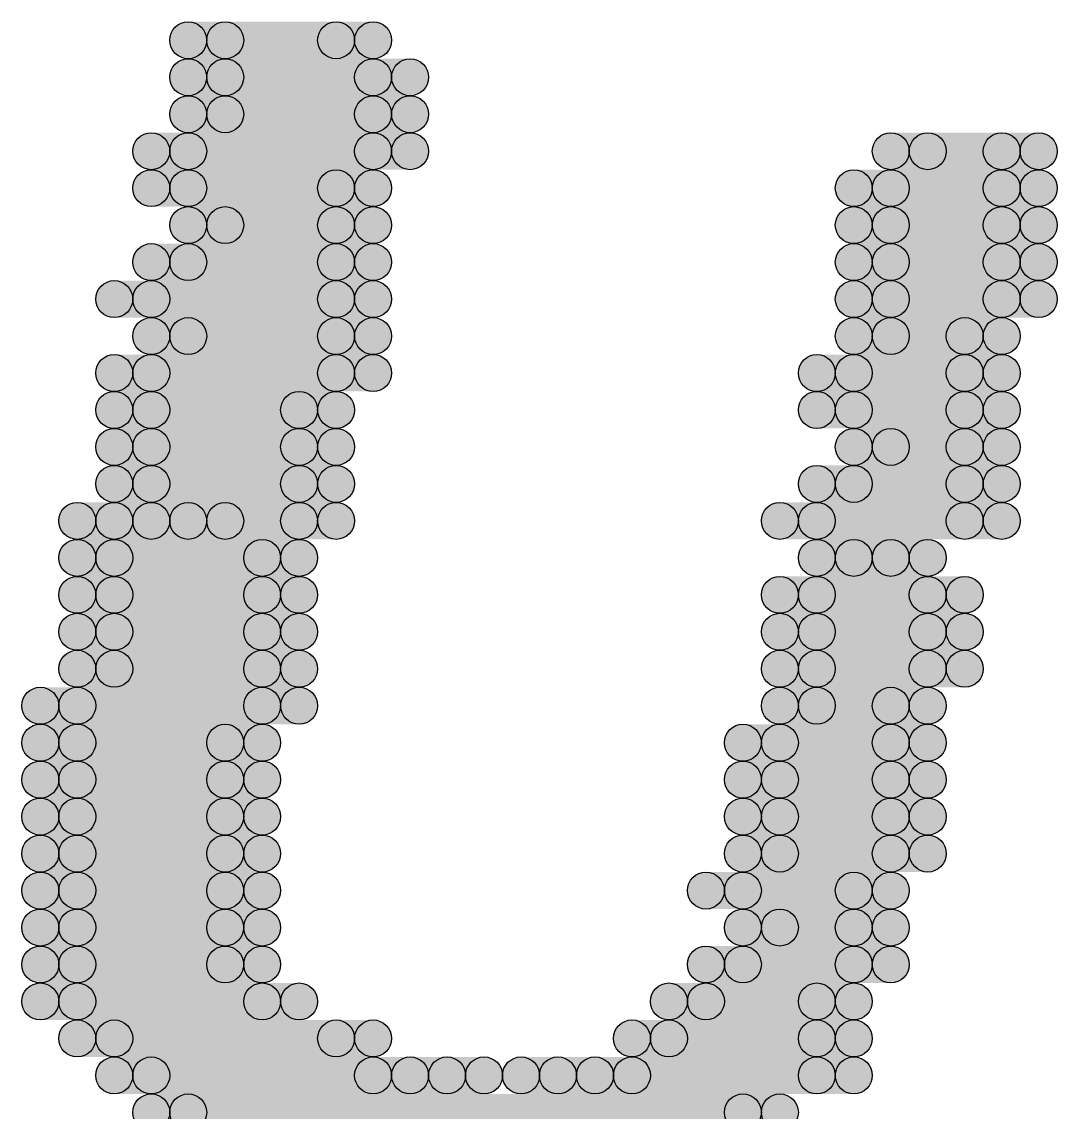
# Model space of a CAD drawing. Header units: millimetres. Extents: x 0 to 137, y 0 to 37.
# Drawn here: x 129.4 to 130.112, y 1.245 to 1.994 of the extents above; entities that cross this region are included whole.
import ezdxf

# ---------------------------------------------------------------- set-up
doc = ezdxf.new("R2010")
doc.units = ezdxf.units.MM
doc.layers.add('TopLayer', color=1, linetype='Continuous')
doc.layers.add('TopSolder', color=216, linetype='Continuous')

msp = doc.modelspace()

# ---------------------------------------------------------------- hatches: boundary and pattern name
at = {"layer": 'TopLayer'}
h = msp.add_hatch(color=1, dxfattribs=at)
edge = h.paths.add_edge_path()
edge.add_arc((129.54, 1.9812), 0.0127, 0, 360)
for points in [[(129.54, 1.9685), (129.54, 1.9939), (129.6416, 1.9939), (129.6416, 1.9685)], [(129.54, 1.9431), (129.54, 1.9685), (129.667, 1.9685), (129.667, 1.9431)], [(129.54, 1.9177), (129.54, 1.9431), (129.667, 1.9431), (129.667, 1.9177)], [(129.5146, 1.8923), (129.5146, 1.9177), (129.667, 1.9177), (129.667, 1.8923)], [(130.0226, 1.8923), (130.0226, 1.9177), (130.0988, 1.9177), (130.0988, 1.8923)], [(129.5146, 1.8669), (129.5146, 1.8923), (129.6416, 1.8923), (129.6416, 1.8669)], [(129.9972, 1.8669), (129.9972, 1.8923), (130.0988, 1.8923), (130.0988, 1.8669)], [(129.54, 1.8415), (129.54, 1.8669), (129.6416, 1.8669), (129.6416, 1.8415)], [(129.9972, 1.8415), (129.9972, 1.8669), (130.0988, 1.8669), (130.0988, 1.8415)], [(129.5146, 1.8161), (129.5146, 1.8415), (129.6416, 1.8415), (129.6416, 1.8161)], [(129.9972, 1.8161), (129.9972, 1.8415), (130.0988, 1.8415), (130.0988, 1.8161)], [(129.4892, 1.7907), (129.4892, 1.8161), (129.6416, 1.8161), (129.6416, 1.7907)], [(129.9972, 1.7907), (129.9972, 1.8161), (130.0988, 1.8161), (130.0988, 1.7907)], [(129.5146, 1.7653), (129.5146, 1.7907), (129.6416, 1.7907), (129.6416, 1.7653)], [(129.9972, 1.7653), (129.9972, 1.7907), (130.0734, 1.7907), (130.0734, 1.7653)], [(129.4892, 1.7399), (129.4892, 1.7653), (129.6416, 1.7653), (129.6416, 1.7399)], [(129.9718, 1.7399), (129.9718, 1.7653), (130.0734, 1.7653), (130.0734, 1.7399)], [(129.4892, 1.7145), (129.4892, 1.7399), (129.6162, 1.7399), (129.6162, 1.7145)], [(129.9718, 1.7145), (129.9718, 1.7399), (130.0734, 1.7399), (130.0734, 1.7145)], [(129.4892, 1.6891), (129.4892, 1.7145), (129.6162, 1.7145), (129.6162, 1.6891)], [(129.9972, 1.6891), (129.9972, 1.7145), (130.0734, 1.7145), (130.0734, 1.6891)], [(129.4892, 1.6637), (129.4892, 1.6891), (129.6162, 1.6891), (129.6162, 1.6637)], [(129.9718, 1.6637), (129.9718, 1.6891), (130.0734, 1.6891), (130.0734, 1.6637)], [(129.4638, 1.6383), (129.4638, 1.6637), (129.5146, 1.6637), (129.5146, 1.6383)], [(129.54, 1.6383), (129.54, 1.6637), (129.6162, 1.6637), (129.6162, 1.6383)], [(129.9464, 1.6383), (129.9464, 1.6637), (130.0734, 1.6637), (130.0734, 1.6383)], [(129.4638, 1.6129), (129.4638, 1.6383), (129.5908, 1.6383), (129.5908, 1.6129)], [(129.9718, 1.6129), (129.9718, 1.6383), (130.0226, 1.6383), (130.0226, 1.6129)], [(129.4638, 1.5875), (129.4638, 1.6129), (129.5908, 1.6129), (129.5908, 1.5875)], [(129.9464, 1.5875), (129.9464, 1.6129), (130.048, 1.6129), (130.048, 1.5875)], [(129.4638, 1.5621), (129.4638, 1.5875), (129.5908, 1.5875), (129.5908, 1.5621)], [(129.9464, 1.5621), (129.9464, 1.5875), (130.048, 1.5875), (130.048, 1.5621)], [(129.4638, 1.5367), (129.4638, 1.5621), (129.5908, 1.5621), (129.5908, 1.5367)], [(129.9464, 1.5367), (129.9464, 1.5621), (130.048, 1.5621), (130.048, 1.5367)], [(129.4384, 1.5113), (129.4384, 1.5367), (129.5908, 1.5367), (129.5908, 1.5113)], [(129.9464, 1.5113), (129.9464, 1.5367), (130.0226, 1.5367), (130.0226, 1.5113)], [(129.4384, 1.4859), (129.4384, 1.5113), (129.5654, 1.5113), (129.5654, 1.4859)], [(129.921, 1.4859), (129.921, 1.5113), (130.0226, 1.5113), (130.0226, 1.4859)], [(129.4384, 1.4605), (129.4384, 1.4859), (129.5654, 1.4859), (129.5654, 1.4605)], [(129.921, 1.4605), (129.921, 1.4859), (130.0226, 1.4859), (130.0226, 1.4605)], [(129.4384, 1.4351), (129.4384, 1.4605), (129.5654, 1.4605), (129.5654, 1.4351)], [(129.921, 1.4351), (129.921, 1.4605), (130.0226, 1.4605), (130.0226, 1.4351)], [(129.4384, 1.4097), (129.4384, 1.4351), (129.5654, 1.4351), (129.5654, 1.4097)], [(129.921, 1.4097), (129.921, 1.4351), (130.0226, 1.4351), (130.0226, 1.4097)], [(129.4384, 1.3843), (129.4384, 1.4097), (129.5654, 1.4097), (129.5654, 1.3843)], [(129.8956, 1.3843), (129.8956, 1.4097), (129.9972, 1.4097), (129.9972, 1.3843)], [(129.4384, 1.3589), (129.4384, 1.3843), (129.5654, 1.3843), (129.5654, 1.3589)], [(129.921, 1.3589), (129.921, 1.3843), (129.9972, 1.3843), (129.9972, 1.3589)], [(129.4384, 1.3335), (129.4384, 1.3589), (129.5654, 1.3589), (129.5654, 1.3335)], [(129.8956, 1.3335), (129.8956, 1.3589), (129.9972, 1.3589), (129.9972, 1.3335)], [(129.4384, 1.3081), (129.4384, 1.3335), (129.5908, 1.3335), (129.5908, 1.3081)], [(129.8702, 1.3081), (129.8702, 1.3335), (129.9718, 1.3335), (129.9718, 1.3081)], [(129.4638, 1.2827), (129.4638, 1.3081), (129.6416, 1.3081), (129.6416, 1.2827)], [(129.8448, 1.2827), (129.8448, 1.3081), (129.9718, 1.3081), (129.9718, 1.2827)], [(129.4892, 1.2573), (129.4892, 1.2827), (129.667, 1.2827), (129.667, 1.2573)], [(129.6924, 1.2573), (129.6924, 1.2827), (129.7178, 1.2827), (129.7178, 1.2573)], [(129.7686, 1.2573), (129.7686, 1.2827), (129.794, 1.2827), (129.794, 1.2573)], [(129.8194, 1.2573), (129.8194, 1.2827), (129.9718, 1.2827), (129.9718, 1.2573)], [(129.5146, 1.2319), (129.5146, 1.2573), (129.921, 1.2573), (129.921, 1.2319)]]:
    msp.add_hatch(color=1, dxfattribs=at).paths.add_polyline_path(points)
h = msp.add_hatch(color=1, dxfattribs=at)
edge = h.paths.add_edge_path()
edge.add_arc((129.6416, 1.9812), 0.0127, 0, 360)
h = msp.add_hatch(color=1, dxfattribs=at)
edge = h.paths.add_edge_path()
edge.add_arc((129.54, 1.9558), 0.0127, 0, 360)
h = msp.add_hatch(color=1, dxfattribs=at)
edge = h.paths.add_edge_path()
edge.add_arc((129.667, 1.9558), 0.0127, 0, 360)
h = msp.add_hatch(color=1, dxfattribs=at)
edge = h.paths.add_edge_path()
edge.add_arc((129.54, 1.9304), 0.0127, 0, 360)
h = msp.add_hatch(color=1, dxfattribs=at)
edge = h.paths.add_edge_path()
edge.add_arc((129.667, 1.9304), 0.0127, 0, 360)
h = msp.add_hatch(color=1, dxfattribs=at)
edge = h.paths.add_edge_path()
edge.add_arc((129.5146, 1.905), 0.0127, 0, 360)
h = msp.add_hatch(color=1, dxfattribs=at)
edge = h.paths.add_edge_path()
edge.add_arc((129.667, 1.905), 0.0127, 0, 360)
h = msp.add_hatch(color=1, dxfattribs=at)
edge = h.paths.add_edge_path()
edge.add_arc((130.0226, 1.905), 0.0127, 0, 360)
h = msp.add_hatch(color=1, dxfattribs=at)
edge = h.paths.add_edge_path()
edge.add_arc((130.0988, 1.905), 0.0127, 0, 360)
h = msp.add_hatch(color=1, dxfattribs=at)
edge = h.paths.add_edge_path()
edge.add_arc((129.5146, 1.8796), 0.0127, 0, 360)
h = msp.add_hatch(color=1, dxfattribs=at)
edge = h.paths.add_edge_path()
edge.add_arc((129.6416, 1.8796), 0.0127, 0, 360)
h = msp.add_hatch(color=1, dxfattribs=at)
edge = h.paths.add_edge_path()
edge.add_arc((129.9972, 1.8796), 0.0127, 0, 360)
h = msp.add_hatch(color=1, dxfattribs=at)
edge = h.paths.add_edge_path()
edge.add_arc((130.0988, 1.8796), 0.0127, 0, 360)
h = msp.add_hatch(color=1, dxfattribs=at)
edge = h.paths.add_edge_path()
edge.add_arc((129.54, 1.8542), 0.0127, 0, 360)
h = msp.add_hatch(color=1, dxfattribs=at)
edge = h.paths.add_edge_path()
edge.add_arc((129.6416, 1.8542), 0.0127, 0, 360)
h = msp.add_hatch(color=1, dxfattribs=at)
edge = h.paths.add_edge_path()
edge.add_arc((129.9972, 1.8542), 0.0127, 0, 360)
h = msp.add_hatch(color=1, dxfattribs=at)
edge = h.paths.add_edge_path()
edge.add_arc((130.0988, 1.8542), 0.0127, 0, 360)
h = msp.add_hatch(color=1, dxfattribs=at)
edge = h.paths.add_edge_path()
edge.add_arc((129.5146, 1.8288), 0.0127, 0, 360)
h = msp.add_hatch(color=1, dxfattribs=at)
edge = h.paths.add_edge_path()
edge.add_arc((129.6416, 1.8288), 0.0127, 0, 360)
h = msp.add_hatch(color=1, dxfattribs=at)
edge = h.paths.add_edge_path()
edge.add_arc((129.9972, 1.8288), 0.0127, 0, 360)
h = msp.add_hatch(color=1, dxfattribs=at)
edge = h.paths.add_edge_path()
edge.add_arc((130.0988, 1.8288), 0.0127, 0, 360)
h = msp.add_hatch(color=1, dxfattribs=at)
edge = h.paths.add_edge_path()
edge.add_arc((129.4892, 1.8034), 0.0127, 0, 360)
h = msp.add_hatch(color=1, dxfattribs=at)
edge = h.paths.add_edge_path()
edge.add_arc((129.6416, 1.8034), 0.0127, 0, 360)
h = msp.add_hatch(color=1, dxfattribs=at)
edge = h.paths.add_edge_path()
edge.add_arc((129.9972, 1.8034), 0.0127, 0, 360)
h = msp.add_hatch(color=1, dxfattribs=at)
edge = h.paths.add_edge_path()
edge.add_arc((130.0988, 1.8034), 0.0127, 0, 360)
h = msp.add_hatch(color=1, dxfattribs=at)
edge = h.paths.add_edge_path()
edge.add_arc((129.5146, 1.778), 0.0127, 0, 360)
h = msp.add_hatch(color=1, dxfattribs=at)
edge = h.paths.add_edge_path()
edge.add_arc((129.6416, 1.778), 0.0127, 0, 360)
h = msp.add_hatch(color=1, dxfattribs=at)
edge = h.paths.add_edge_path()
edge.add_arc((129.9972, 1.778), 0.0127, 0, 360)
h = msp.add_hatch(color=1, dxfattribs=at)
edge = h.paths.add_edge_path()
edge.add_arc((130.0734, 1.778), 0.0127, 0, 360)
h = msp.add_hatch(color=1, dxfattribs=at)
edge = h.paths.add_edge_path()
edge.add_arc((129.4892, 1.7526), 0.0127, 0, 360)
h = msp.add_hatch(color=1, dxfattribs=at)
edge = h.paths.add_edge_path()
edge.add_arc((129.6416, 1.7526), 0.0127, 0, 360)
h = msp.add_hatch(color=1, dxfattribs=at)
edge = h.paths.add_edge_path()
edge.add_arc((129.9718, 1.7526), 0.0127, 0, 360)
h = msp.add_hatch(color=1, dxfattribs=at)
edge = h.paths.add_edge_path()
edge.add_arc((130.0734, 1.7526), 0.0127, 0, 360)
h = msp.add_hatch(color=1, dxfattribs=at)
edge = h.paths.add_edge_path()
edge.add_arc((129.4892, 1.7272), 0.0127, 0, 360)
h = msp.add_hatch(color=1, dxfattribs=at)
edge = h.paths.add_edge_path()
edge.add_arc((129.6162, 1.7272), 0.0127, 0, 360)
h = msp.add_hatch(color=1, dxfattribs=at)
edge = h.paths.add_edge_path()
edge.add_arc((129.9718, 1.7272), 0.0127, 0, 360)
h = msp.add_hatch(color=1, dxfattribs=at)
edge = h.paths.add_edge_path()
edge.add_arc((130.0734, 1.7272), 0.0127, 0, 360)
h = msp.add_hatch(color=1, dxfattribs=at)
edge = h.paths.add_edge_path()
edge.add_arc((129.4892, 1.7018), 0.0127, 0, 360)
h = msp.add_hatch(color=1, dxfattribs=at)
edge = h.paths.add_edge_path()
edge.add_arc((129.6162, 1.7018), 0.0127, 0, 360)
h = msp.add_hatch(color=1, dxfattribs=at)
edge = h.paths.add_edge_path()
edge.add_arc((129.9972, 1.7018), 0.0127, 0, 360)
h = msp.add_hatch(color=1, dxfattribs=at)
edge = h.paths.add_edge_path()
edge.add_arc((130.0734, 1.7018), 0.0127, 0, 360)
h = msp.add_hatch(color=1, dxfattribs=at)
edge = h.paths.add_edge_path()
edge.add_arc((129.4892, 1.6764), 0.0127, 0, 360)
h = msp.add_hatch(color=1, dxfattribs=at)
edge = h.paths.add_edge_path()
edge.add_arc((129.6162, 1.6764), 0.0127, 0, 360)
h = msp.add_hatch(color=1, dxfattribs=at)
edge = h.paths.add_edge_path()
edge.add_arc((129.9718, 1.6764), 0.0127, 0, 360)
h = msp.add_hatch(color=1, dxfattribs=at)
edge = h.paths.add_edge_path()
edge.add_arc((130.0734, 1.6764), 0.0127, 0, 360)
h = msp.add_hatch(color=1, dxfattribs=at)
edge = h.paths.add_edge_path()
edge.add_arc((129.4638, 1.651), 0.0127, 0, 360)
h = msp.add_hatch(color=1, dxfattribs=at)
edge = h.paths.add_edge_path()
edge.add_arc((129.5146, 1.651), 0.0127, 0, 360)
h = msp.add_hatch(color=1, dxfattribs=at)
edge = h.paths.add_edge_path()
edge.add_arc((129.54, 1.651), 0.0127, 0, 360)
h = msp.add_hatch(color=1, dxfattribs=at)
edge = h.paths.add_edge_path()
edge.add_arc((129.6162, 1.651), 0.0127, 0, 360)
h = msp.add_hatch(color=1, dxfattribs=at)
edge = h.paths.add_edge_path()
edge.add_arc((129.9464, 1.651), 0.0127, 0, 360)
h = msp.add_hatch(color=1, dxfattribs=at)
edge = h.paths.add_edge_path()
edge.add_arc((130.0734, 1.651), 0.0127, 0, 360)
h = msp.add_hatch(color=1, dxfattribs=at)
edge = h.paths.add_edge_path()
edge.add_arc((129.4638, 1.6256), 0.0127, 0, 360)
h = msp.add_hatch(color=1, dxfattribs=at)
edge = h.paths.add_edge_path()
edge.add_arc((129.5908, 1.6256), 0.0127, 0, 360)
h = msp.add_hatch(color=1, dxfattribs=at)
edge = h.paths.add_edge_path()
edge.add_arc((129.9718, 1.6256), 0.0127, 0, 360)
h = msp.add_hatch(color=1, dxfattribs=at)
edge = h.paths.add_edge_path()
edge.add_arc((130.0226, 1.6256), 0.0127, 0, 360)
h = msp.add_hatch(color=1, dxfattribs=at)
edge = h.paths.add_edge_path()
edge.add_arc((129.4638, 1.6002), 0.0127, 0, 360)
h = msp.add_hatch(color=1, dxfattribs=at)
edge = h.paths.add_edge_path()
edge.add_arc((129.5908, 1.6002), 0.0127, 0, 360)
h = msp.add_hatch(color=1, dxfattribs=at)
edge = h.paths.add_edge_path()
edge.add_arc((129.9464, 1.6002), 0.0127, 0, 360)
h = msp.add_hatch(color=1, dxfattribs=at)
edge = h.paths.add_edge_path()
edge.add_arc((130.048, 1.6002), 0.0127, 0, 360)
h = msp.add_hatch(color=1, dxfattribs=at)
edge = h.paths.add_edge_path()
edge.add_arc((129.4638, 1.5748), 0.0127, 0, 360)
h = msp.add_hatch(color=1, dxfattribs=at)
edge = h.paths.add_edge_path()
edge.add_arc((129.5908, 1.5748), 0.0127, 0, 360)
h = msp.add_hatch(color=1, dxfattribs=at)
edge = h.paths.add_edge_path()
edge.add_arc((129.9464, 1.5748), 0.0127, 0, 360)
h = msp.add_hatch(color=1, dxfattribs=at)
edge = h.paths.add_edge_path()
edge.add_arc((130.048, 1.5748), 0.0127, 0, 360)
h = msp.add_hatch(color=1, dxfattribs=at)
edge = h.paths.add_edge_path()
edge.add_arc((129.4638, 1.5494), 0.0127, 0, 360)
h = msp.add_hatch(color=1, dxfattribs=at)
edge = h.paths.add_edge_path()
edge.add_arc((129.5908, 1.5494), 0.0127, 0, 360)
h = msp.add_hatch(color=1, dxfattribs=at)
edge = h.paths.add_edge_path()
edge.add_arc((129.9464, 1.5494), 0.0127, 0, 360)
h = msp.add_hatch(color=1, dxfattribs=at)
edge = h.paths.add_edge_path()
edge.add_arc((130.048, 1.5494), 0.0127, 0, 360)
h = msp.add_hatch(color=1, dxfattribs=at)
edge = h.paths.add_edge_path()
edge.add_arc((129.4384, 1.524), 0.0127, 0, 360)
h = msp.add_hatch(color=1, dxfattribs=at)
edge = h.paths.add_edge_path()
edge.add_arc((129.5908, 1.524), 0.0127, 0, 360)
h = msp.add_hatch(color=1, dxfattribs=at)
edge = h.paths.add_edge_path()
edge.add_arc((129.9464, 1.524), 0.0127, 0, 360)
h = msp.add_hatch(color=1, dxfattribs=at)
edge = h.paths.add_edge_path()
edge.add_arc((130.0226, 1.524), 0.0127, 0, 360)
h = msp.add_hatch(color=1, dxfattribs=at)
edge = h.paths.add_edge_path()
edge.add_arc((129.4384, 1.4986), 0.0127, 0, 360)
h = msp.add_hatch(color=1, dxfattribs=at)
edge = h.paths.add_edge_path()
edge.add_arc((129.5654, 1.4986), 0.0127, 0, 360)
h = msp.add_hatch(color=1, dxfattribs=at)
edge = h.paths.add_edge_path()
edge.add_arc((129.921, 1.4986), 0.0127, 0, 360)
h = msp.add_hatch(color=1, dxfattribs=at)
edge = h.paths.add_edge_path()
edge.add_arc((130.0226, 1.4986), 0.0127, 0, 360)
h = msp.add_hatch(color=1, dxfattribs=at)
edge = h.paths.add_edge_path()
edge.add_arc((129.4384, 1.4732), 0.0127, 0, 360)
h = msp.add_hatch(color=1, dxfattribs=at)
edge = h.paths.add_edge_path()
edge.add_arc((129.5654, 1.4732), 0.0127, 0, 360)
h = msp.add_hatch(color=1, dxfattribs=at)
edge = h.paths.add_edge_path()
edge.add_arc((129.921, 1.4732), 0.0127, 0, 360)
h = msp.add_hatch(color=1, dxfattribs=at)
edge = h.paths.add_edge_path()
edge.add_arc((130.0226, 1.4732), 0.0127, 0, 360)
h = msp.add_hatch(color=1, dxfattribs=at)
edge = h.paths.add_edge_path()
edge.add_arc((129.4384, 1.4478), 0.0127, 0, 360)
h = msp.add_hatch(color=1, dxfattribs=at)
edge = h.paths.add_edge_path()
edge.add_arc((129.5654, 1.4478), 0.0127, 0, 360)
h = msp.add_hatch(color=1, dxfattribs=at)
edge = h.paths.add_edge_path()
edge.add_arc((129.921, 1.4478), 0.0127, 0, 360)
h = msp.add_hatch(color=1, dxfattribs=at)
edge = h.paths.add_edge_path()
edge.add_arc((130.0226, 1.4478), 0.0127, 0, 360)
h = msp.add_hatch(color=1, dxfattribs=at)
edge = h.paths.add_edge_path()
edge.add_arc((129.4384, 1.4224), 0.0127, 0, 360)
h = msp.add_hatch(color=1, dxfattribs=at)
edge = h.paths.add_edge_path()
edge.add_arc((129.5654, 1.4224), 0.0127, 0, 360)
h = msp.add_hatch(color=1, dxfattribs=at)
edge = h.paths.add_edge_path()
edge.add_arc((129.921, 1.4224), 0.0127, 0, 360)
h = msp.add_hatch(color=1, dxfattribs=at)
edge = h.paths.add_edge_path()
edge.add_arc((130.0226, 1.4224), 0.0127, 0, 360)
h = msp.add_hatch(color=1, dxfattribs=at)
edge = h.paths.add_edge_path()
edge.add_arc((129.4384, 1.397), 0.0127, 0, 360)
h = msp.add_hatch(color=1, dxfattribs=at)
edge = h.paths.add_edge_path()
edge.add_arc((129.5654, 1.397), 0.0127, 0, 360)
h = msp.add_hatch(color=1, dxfattribs=at)
edge = h.paths.add_edge_path()
edge.add_arc((129.8956, 1.397), 0.0127, 0, 360)
h = msp.add_hatch(color=1, dxfattribs=at)
edge = h.paths.add_edge_path()
edge.add_arc((129.9972, 1.397), 0.0127, 0, 360)
h = msp.add_hatch(color=1, dxfattribs=at)
edge = h.paths.add_edge_path()
edge.add_arc((129.4384, 1.3716), 0.0127, 0, 360)
h = msp.add_hatch(color=1, dxfattribs=at)
edge = h.paths.add_edge_path()
edge.add_arc((129.5654, 1.3716), 0.0127, 0, 360)
h = msp.add_hatch(color=1, dxfattribs=at)
edge = h.paths.add_edge_path()
edge.add_arc((129.921, 1.3716), 0.0127, 0, 360)
h = msp.add_hatch(color=1, dxfattribs=at)
edge = h.paths.add_edge_path()
edge.add_arc((129.9972, 1.3716), 0.0127, 0, 360)
h = msp.add_hatch(color=1, dxfattribs=at)
edge = h.paths.add_edge_path()
edge.add_arc((129.4384, 1.3462), 0.0127, 0, 360)
h = msp.add_hatch(color=1, dxfattribs=at)
edge = h.paths.add_edge_path()
edge.add_arc((129.5654, 1.3462), 0.0127, 0, 360)
h = msp.add_hatch(color=1, dxfattribs=at)
edge = h.paths.add_edge_path()
edge.add_arc((129.8956, 1.3462), 0.0127, 0, 360)
h = msp.add_hatch(color=1, dxfattribs=at)
edge = h.paths.add_edge_path()
edge.add_arc((129.9972, 1.3462), 0.0127, 0, 360)
h = msp.add_hatch(color=1, dxfattribs=at)
edge = h.paths.add_edge_path()
edge.add_arc((129.4384, 1.3208), 0.0127, 0, 360)
h = msp.add_hatch(color=1, dxfattribs=at)
edge = h.paths.add_edge_path()
edge.add_arc((129.5908, 1.3208), 0.0127, 0, 360)
h = msp.add_hatch(color=1, dxfattribs=at)
edge = h.paths.add_edge_path()
edge.add_arc((129.8702, 1.3208), 0.0127, 0, 360)
h = msp.add_hatch(color=1, dxfattribs=at)
edge = h.paths.add_edge_path()
edge.add_arc((129.9718, 1.3208), 0.0127, 0, 360)
h = msp.add_hatch(color=1, dxfattribs=at)
edge = h.paths.add_edge_path()
edge.add_arc((129.4638, 1.2954), 0.0127, 0, 360)
h = msp.add_hatch(color=1, dxfattribs=at)
edge = h.paths.add_edge_path()
edge.add_arc((129.6416, 1.2954), 0.0127, 0, 360)
h = msp.add_hatch(color=1, dxfattribs=at)
edge = h.paths.add_edge_path()
edge.add_arc((129.8448, 1.2954), 0.0127, 0, 360)
h = msp.add_hatch(color=1, dxfattribs=at)
edge = h.paths.add_edge_path()
edge.add_arc((129.9718, 1.2954), 0.0127, 0, 360)
h = msp.add_hatch(color=1, dxfattribs=at)
edge = h.paths.add_edge_path()
edge.add_arc((129.4892, 1.27), 0.0127, 0, 360)
h = msp.add_hatch(color=1, dxfattribs=at)
edge = h.paths.add_edge_path()
edge.add_arc((129.667, 1.27), 0.0127, 0, 360)
h = msp.add_hatch(color=1, dxfattribs=at)
edge = h.paths.add_edge_path()
edge.add_arc((129.6924, 1.27), 0.0127, 0, 360)
h = msp.add_hatch(color=1, dxfattribs=at)
edge = h.paths.add_edge_path()
edge.add_arc((129.7178, 1.27), 0.0127, 0, 360)
h = msp.add_hatch(color=1, dxfattribs=at)
edge = h.paths.add_edge_path()
edge.add_arc((129.7686, 1.27), 0.0127, 0, 360)
h = msp.add_hatch(color=1, dxfattribs=at)
edge = h.paths.add_edge_path()
edge.add_arc((129.794, 1.27), 0.0127, 0, 360)
h = msp.add_hatch(color=1, dxfattribs=at)
edge = h.paths.add_edge_path()
edge.add_arc((129.8194, 1.27), 0.0127, 0, 360)
h = msp.add_hatch(color=1, dxfattribs=at)
edge = h.paths.add_edge_path()
edge.add_arc((129.9718, 1.27), 0.0127, 0, 360)
h = msp.add_hatch(color=1, dxfattribs=at)
edge = h.paths.add_edge_path()
edge.add_arc((129.5146, 1.2446), 0.0127, 0, 360)
h = msp.add_hatch(color=1, dxfattribs=at)
edge = h.paths.add_edge_path()
edge.add_arc((129.921, 1.2446), 0.0127, 0, 360)
at = {"layer": 'TopSolder'}
h = msp.add_hatch(color=216, dxfattribs=at)
edge = h.paths.add_edge_path()
edge.add_arc((129.5146, 1.9812), 0.0127, 0, 360)
for points in [[(129.5146, 1.9685), (129.5146, 1.9939), (129.6162, 1.9939), (129.6162, 1.9685)], [(129.5146, 1.9431), (129.5146, 1.9685), (129.6416, 1.9685), (129.6416, 1.9431)], [(129.5146, 1.9177), (129.5146, 1.9431), (129.6416, 1.9431), (129.6416, 1.9177)], [(129.4892, 1.8923), (129.4892, 1.9177), (129.6416, 1.9177), (129.6416, 1.8923)], [(129.9972, 1.8923), (129.9972, 1.9177), (130.0734, 1.9177), (130.0734, 1.8923)], [(129.4892, 1.8669), (129.4892, 1.8923), (129.6162, 1.8923), (129.6162, 1.8669)], [(129.9718, 1.8669), (129.9718, 1.8923), (130.0734, 1.8923), (130.0734, 1.8669)], [(129.5146, 1.8415), (129.5146, 1.8669), (129.6162, 1.8669), (129.6162, 1.8415)], [(129.9718, 1.8415), (129.9718, 1.8669), (130.0734, 1.8669), (130.0734, 1.8415)], [(129.4892, 1.8161), (129.4892, 1.8415), (129.6162, 1.8415), (129.6162, 1.8161)], [(129.9718, 1.8161), (129.9718, 1.8415), (130.0734, 1.8415), (130.0734, 1.8161)], [(129.4638, 1.7907), (129.4638, 1.8161), (129.6162, 1.8161), (129.6162, 1.7907)], [(129.9718, 1.7907), (129.9718, 1.8161), (130.0734, 1.8161), (130.0734, 1.7907)], [(129.4892, 1.7653), (129.4892, 1.7907), (129.6162, 1.7907), (129.6162, 1.7653)], [(129.9718, 1.7653), (129.9718, 1.7907), (130.048, 1.7907), (130.048, 1.7653)], [(129.4638, 1.7399), (129.4638, 1.7653), (129.6162, 1.7653), (129.6162, 1.7399)], [(129.9464, 1.7399), (129.9464, 1.7653), (130.048, 1.7653), (130.048, 1.7399)], [(129.4638, 1.7145), (129.4638, 1.7399), (129.5908, 1.7399), (129.5908, 1.7145)], [(129.9464, 1.7145), (129.9464, 1.7399), (130.048, 1.7399), (130.048, 1.7145)], [(129.4638, 1.6891), (129.4638, 1.7145), (129.5908, 1.7145), (129.5908, 1.6891)], [(129.9718, 1.6891), (129.9718, 1.7145), (130.048, 1.7145), (130.048, 1.6891)], [(129.4638, 1.6637), (129.4638, 1.6891), (129.5908, 1.6891), (129.5908, 1.6637)], [(129.9464, 1.6637), (129.9464, 1.6891), (130.048, 1.6891), (130.048, 1.6637)], [(129.4384, 1.6383), (129.4384, 1.6637), (129.4892, 1.6637), (129.4892, 1.6383)], [(129.5146, 1.6383), (129.5146, 1.6637), (129.5908, 1.6637), (129.5908, 1.6383)], [(129.921, 1.6383), (129.921, 1.6637), (130.048, 1.6637), (130.048, 1.6383)], [(129.4384, 1.6129), (129.4384, 1.6383), (129.5654, 1.6383), (129.5654, 1.6129)], [(129.9464, 1.6129), (129.9464, 1.6383), (129.9972, 1.6383), (129.9972, 1.6129)], [(129.4384, 1.5875), (129.4384, 1.6129), (129.5654, 1.6129), (129.5654, 1.5875)], [(129.921, 1.5875), (129.921, 1.6129), (130.0226, 1.6129), (130.0226, 1.5875)], [(129.4384, 1.5621), (129.4384, 1.5875), (129.5654, 1.5875), (129.5654, 1.5621)], [(129.921, 1.5621), (129.921, 1.5875), (130.0226, 1.5875), (130.0226, 1.5621)], [(129.4384, 1.5367), (129.4384, 1.5621), (129.5654, 1.5621), (129.5654, 1.5367)], [(129.921, 1.5367), (129.921, 1.5621), (130.0226, 1.5621), (130.0226, 1.5367)], [(129.413, 1.5113), (129.413, 1.5367), (129.5654, 1.5367), (129.5654, 1.5113)], [(129.921, 1.5113), (129.921, 1.5367), (129.9972, 1.5367), (129.9972, 1.5113)], [(129.413, 1.4859), (129.413, 1.5113), (129.54, 1.5113), (129.54, 1.4859)], [(129.8956, 1.4859), (129.8956, 1.5113), (129.9972, 1.5113), (129.9972, 1.4859)], [(129.413, 1.4605), (129.413, 1.4859), (129.54, 1.4859), (129.54, 1.4605)], [(129.8956, 1.4605), (129.8956, 1.4859), (129.9972, 1.4859), (129.9972, 1.4605)], [(129.413, 1.4351), (129.413, 1.4605), (129.54, 1.4605), (129.54, 1.4351)], [(129.8956, 1.4351), (129.8956, 1.4605), (129.9972, 1.4605), (129.9972, 1.4351)], [(129.413, 1.4097), (129.413, 1.4351), (129.54, 1.4351), (129.54, 1.4097)], [(129.8956, 1.4097), (129.8956, 1.4351), (129.9972, 1.4351), (129.9972, 1.4097)], [(129.413, 1.3843), (129.413, 1.4097), (129.54, 1.4097), (129.54, 1.3843)], [(129.8702, 1.3843), (129.8702, 1.4097), (129.9718, 1.4097), (129.9718, 1.3843)], [(129.413, 1.3589), (129.413, 1.3843), (129.54, 1.3843), (129.54, 1.3589)], [(129.8956, 1.3589), (129.8956, 1.3843), (129.9718, 1.3843), (129.9718, 1.3589)], [(129.413, 1.3335), (129.413, 1.3589), (129.54, 1.3589), (129.54, 1.3335)], [(129.8702, 1.3335), (129.8702, 1.3589), (129.9718, 1.3589), (129.9718, 1.3335)], [(129.413, 1.3081), (129.413, 1.3335), (129.5654, 1.3335), (129.5654, 1.3081)], [(129.8448, 1.3081), (129.8448, 1.3335), (129.9464, 1.3335), (129.9464, 1.3081)], [(129.4384, 1.2827), (129.4384, 1.3081), (129.6162, 1.3081), (129.6162, 1.2827)], [(129.8194, 1.2827), (129.8194, 1.3081), (129.9464, 1.3081), (129.9464, 1.2827)], [(129.4638, 1.2573), (129.4638, 1.2827), (129.6416, 1.2827), (129.6416, 1.2573)], [(129.667, 1.2573), (129.667, 1.2827), (129.6924, 1.2827), (129.6924, 1.2573)], [(129.7432, 1.2573), (129.7432, 1.2827), (129.7686, 1.2827), (129.7686, 1.2573)], [(129.794, 1.2573), (129.794, 1.2827), (129.9464, 1.2827), (129.9464, 1.2573)], [(129.4892, 1.2319), (129.4892, 1.2573), (129.8956, 1.2573), (129.8956, 1.2319)]]:
    msp.add_hatch(color=216, dxfattribs=at).paths.add_polyline_path(points)
h = msp.add_hatch(color=216, dxfattribs=at)
edge = h.paths.add_edge_path()
edge.add_arc((129.6162, 1.9812), 0.0127, 0, 360)
h = msp.add_hatch(color=216, dxfattribs=at)
edge = h.paths.add_edge_path()
edge.add_arc((129.5146, 1.9558), 0.0127, 0, 360)
h = msp.add_hatch(color=216, dxfattribs=at)
edge = h.paths.add_edge_path()
edge.add_arc((129.6416, 1.9558), 0.0127, 0, 360)
h = msp.add_hatch(color=216, dxfattribs=at)
edge = h.paths.add_edge_path()
edge.add_arc((129.5146, 1.9304), 0.0127, 0, 360)
h = msp.add_hatch(color=216, dxfattribs=at)
edge = h.paths.add_edge_path()
edge.add_arc((129.6416, 1.9304), 0.0127, 0, 360)
h = msp.add_hatch(color=216, dxfattribs=at)
edge = h.paths.add_edge_path()
edge.add_arc((129.4892, 1.905), 0.0127, 0, 360)
h = msp.add_hatch(color=216, dxfattribs=at)
edge = h.paths.add_edge_path()
edge.add_arc((129.6416, 1.905), 0.0127, 0, 360)
h = msp.add_hatch(color=216, dxfattribs=at)
edge = h.paths.add_edge_path()
edge.add_arc((129.9972, 1.905), 0.0127, 0, 360)
h = msp.add_hatch(color=216, dxfattribs=at)
edge = h.paths.add_edge_path()
edge.add_arc((130.0734, 1.905), 0.0127, 0, 360)
h = msp.add_hatch(color=216, dxfattribs=at)
edge = h.paths.add_edge_path()
edge.add_arc((129.4892, 1.8796), 0.0127, 0, 360)
h = msp.add_hatch(color=216, dxfattribs=at)
edge = h.paths.add_edge_path()
edge.add_arc((129.6162, 1.8796), 0.0127, 0, 360)
h = msp.add_hatch(color=216, dxfattribs=at)
edge = h.paths.add_edge_path()
edge.add_arc((129.9718, 1.8796), 0.0127, 0, 360)
h = msp.add_hatch(color=216, dxfattribs=at)
edge = h.paths.add_edge_path()
edge.add_arc((130.0734, 1.8796), 0.0127, 0, 360)
h = msp.add_hatch(color=216, dxfattribs=at)
edge = h.paths.add_edge_path()
edge.add_arc((129.5146, 1.8542), 0.0127, 0, 360)
h = msp.add_hatch(color=216, dxfattribs=at)
edge = h.paths.add_edge_path()
edge.add_arc((129.6162, 1.8542), 0.0127, 0, 360)
h = msp.add_hatch(color=216, dxfattribs=at)
edge = h.paths.add_edge_path()
edge.add_arc((129.9718, 1.8542), 0.0127, 0, 360)
h = msp.add_hatch(color=216, dxfattribs=at)
edge = h.paths.add_edge_path()
edge.add_arc((130.0734, 1.8542), 0.0127, 0, 360)
h = msp.add_hatch(color=216, dxfattribs=at)
edge = h.paths.add_edge_path()
edge.add_arc((129.4892, 1.8288), 0.0127, 0, 360)
h = msp.add_hatch(color=216, dxfattribs=at)
edge = h.paths.add_edge_path()
edge.add_arc((129.6162, 1.8288), 0.0127, 0, 360)
h = msp.add_hatch(color=216, dxfattribs=at)
edge = h.paths.add_edge_path()
edge.add_arc((129.9718, 1.8288), 0.0127, 0, 360)
h = msp.add_hatch(color=216, dxfattribs=at)
edge = h.paths.add_edge_path()
edge.add_arc((130.0734, 1.8288), 0.0127, 0, 360)
h = msp.add_hatch(color=216, dxfattribs=at)
edge = h.paths.add_edge_path()
edge.add_arc((129.4638, 1.8034), 0.0127, 0, 360)
h = msp.add_hatch(color=216, dxfattribs=at)
edge = h.paths.add_edge_path()
edge.add_arc((129.6162, 1.8034), 0.0127, 0, 360)
h = msp.add_hatch(color=216, dxfattribs=at)
edge = h.paths.add_edge_path()
edge.add_arc((129.9718, 1.8034), 0.0127, 0, 360)
h = msp.add_hatch(color=216, dxfattribs=at)
edge = h.paths.add_edge_path()
edge.add_arc((130.0734, 1.8034), 0.0127, 0, 360)
h = msp.add_hatch(color=216, dxfattribs=at)
edge = h.paths.add_edge_path()
edge.add_arc((129.4892, 1.778), 0.0127, 0, 360)
h = msp.add_hatch(color=216, dxfattribs=at)
edge = h.paths.add_edge_path()
edge.add_arc((129.6162, 1.778), 0.0127, 0, 360)
h = msp.add_hatch(color=216, dxfattribs=at)
edge = h.paths.add_edge_path()
edge.add_arc((129.9718, 1.778), 0.0127, 0, 360)
h = msp.add_hatch(color=216, dxfattribs=at)
edge = h.paths.add_edge_path()
edge.add_arc((130.048, 1.778), 0.0127, 0, 360)
h = msp.add_hatch(color=216, dxfattribs=at)
edge = h.paths.add_edge_path()
edge.add_arc((129.4638, 1.7526), 0.0127, 0, 360)
h = msp.add_hatch(color=216, dxfattribs=at)
edge = h.paths.add_edge_path()
edge.add_arc((129.6162, 1.7526), 0.0127, 0, 360)
h = msp.add_hatch(color=216, dxfattribs=at)
edge = h.paths.add_edge_path()
edge.add_arc((129.9464, 1.7526), 0.0127, 0, 360)
h = msp.add_hatch(color=216, dxfattribs=at)
edge = h.paths.add_edge_path()
edge.add_arc((130.048, 1.7526), 0.0127, 0, 360)
h = msp.add_hatch(color=216, dxfattribs=at)
edge = h.paths.add_edge_path()
edge.add_arc((129.4638, 1.7272), 0.0127, 0, 360)
h = msp.add_hatch(color=216, dxfattribs=at)
edge = h.paths.add_edge_path()
edge.add_arc((129.5908, 1.7272), 0.0127, 0, 360)
h = msp.add_hatch(color=216, dxfattribs=at)
edge = h.paths.add_edge_path()
edge.add_arc((129.9464, 1.7272), 0.0127, 0, 360)
h = msp.add_hatch(color=216, dxfattribs=at)
edge = h.paths.add_edge_path()
edge.add_arc((130.048, 1.7272), 0.0127, 0, 360)
h = msp.add_hatch(color=216, dxfattribs=at)
edge = h.paths.add_edge_path()
edge.add_arc((129.4638, 1.7018), 0.0127, 0, 360)
h = msp.add_hatch(color=216, dxfattribs=at)
edge = h.paths.add_edge_path()
edge.add_arc((129.5908, 1.7018), 0.0127, 0, 360)
h = msp.add_hatch(color=216, dxfattribs=at)
edge = h.paths.add_edge_path()
edge.add_arc((129.9718, 1.7018), 0.0127, 0, 360)
h = msp.add_hatch(color=216, dxfattribs=at)
edge = h.paths.add_edge_path()
edge.add_arc((130.048, 1.7018), 0.0127, 0, 360)
h = msp.add_hatch(color=216, dxfattribs=at)
edge = h.paths.add_edge_path()
edge.add_arc((129.4638, 1.6764), 0.0127, 0, 360)
h = msp.add_hatch(color=216, dxfattribs=at)
edge = h.paths.add_edge_path()
edge.add_arc((129.5908, 1.6764), 0.0127, 0, 360)
h = msp.add_hatch(color=216, dxfattribs=at)
edge = h.paths.add_edge_path()
edge.add_arc((129.9464, 1.6764), 0.0127, 0, 360)
h = msp.add_hatch(color=216, dxfattribs=at)
edge = h.paths.add_edge_path()
edge.add_arc((130.048, 1.6764), 0.0127, 0, 360)
h = msp.add_hatch(color=216, dxfattribs=at)
edge = h.paths.add_edge_path()
edge.add_arc((129.4384, 1.651), 0.0127, 0, 360)
h = msp.add_hatch(color=216, dxfattribs=at)
edge = h.paths.add_edge_path()
edge.add_arc((129.4892, 1.651), 0.0127, 0, 360)
h = msp.add_hatch(color=216, dxfattribs=at)
edge = h.paths.add_edge_path()
edge.add_arc((129.5146, 1.651), 0.0127, 0, 360)
h = msp.add_hatch(color=216, dxfattribs=at)
edge = h.paths.add_edge_path()
edge.add_arc((129.5908, 1.651), 0.0127, 0, 360)
h = msp.add_hatch(color=216, dxfattribs=at)
edge = h.paths.add_edge_path()
edge.add_arc((129.921, 1.651), 0.0127, 0, 360)
h = msp.add_hatch(color=216, dxfattribs=at)
edge = h.paths.add_edge_path()
edge.add_arc((130.048, 1.651), 0.0127, 0, 360)
h = msp.add_hatch(color=216, dxfattribs=at)
edge = h.paths.add_edge_path()
edge.add_arc((129.4384, 1.6256), 0.0127, 0, 360)
h = msp.add_hatch(color=216, dxfattribs=at)
edge = h.paths.add_edge_path()
edge.add_arc((129.5654, 1.6256), 0.0127, 0, 360)
h = msp.add_hatch(color=216, dxfattribs=at)
edge = h.paths.add_edge_path()
edge.add_arc((129.9464, 1.6256), 0.0127, 0, 360)
h = msp.add_hatch(color=216, dxfattribs=at)
edge = h.paths.add_edge_path()
edge.add_arc((129.9972, 1.6256), 0.0127, 0, 360)
h = msp.add_hatch(color=216, dxfattribs=at)
edge = h.paths.add_edge_path()
edge.add_arc((129.4384, 1.6002), 0.0127, 0, 360)
h = msp.add_hatch(color=216, dxfattribs=at)
edge = h.paths.add_edge_path()
edge.add_arc((129.5654, 1.6002), 0.0127, 0, 360)
h = msp.add_hatch(color=216, dxfattribs=at)
edge = h.paths.add_edge_path()
edge.add_arc((129.921, 1.6002), 0.0127, 0, 360)
h = msp.add_hatch(color=216, dxfattribs=at)
edge = h.paths.add_edge_path()
edge.add_arc((130.0226, 1.6002), 0.0127, 0, 360)
h = msp.add_hatch(color=216, dxfattribs=at)
edge = h.paths.add_edge_path()
edge.add_arc((129.4384, 1.5748), 0.0127, 0, 360)
h = msp.add_hatch(color=216, dxfattribs=at)
edge = h.paths.add_edge_path()
edge.add_arc((129.5654, 1.5748), 0.0127, 0, 360)
h = msp.add_hatch(color=216, dxfattribs=at)
edge = h.paths.add_edge_path()
edge.add_arc((129.921, 1.5748), 0.0127, 0, 360)
h = msp.add_hatch(color=216, dxfattribs=at)
edge = h.paths.add_edge_path()
edge.add_arc((130.0226, 1.5748), 0.0127, 0, 360)
h = msp.add_hatch(color=216, dxfattribs=at)
edge = h.paths.add_edge_path()
edge.add_arc((129.4384, 1.5494), 0.0127, 0, 360)
h = msp.add_hatch(color=216, dxfattribs=at)
edge = h.paths.add_edge_path()
edge.add_arc((129.5654, 1.5494), 0.0127, 0, 360)
h = msp.add_hatch(color=216, dxfattribs=at)
edge = h.paths.add_edge_path()
edge.add_arc((129.921, 1.5494), 0.0127, 0, 360)
h = msp.add_hatch(color=216, dxfattribs=at)
edge = h.paths.add_edge_path()
edge.add_arc((130.0226, 1.5494), 0.0127, 0, 360)
h = msp.add_hatch(color=216, dxfattribs=at)
edge = h.paths.add_edge_path()
edge.add_arc((129.413, 1.524), 0.0127, 0, 360)
h = msp.add_hatch(color=216, dxfattribs=at)
edge = h.paths.add_edge_path()
edge.add_arc((129.5654, 1.524), 0.0127, 0, 360)
h = msp.add_hatch(color=216, dxfattribs=at)
edge = h.paths.add_edge_path()
edge.add_arc((129.921, 1.524), 0.0127, 0, 360)
h = msp.add_hatch(color=216, dxfattribs=at)
edge = h.paths.add_edge_path()
edge.add_arc((129.9972, 1.524), 0.0127, 0, 360)
h = msp.add_hatch(color=216, dxfattribs=at)
edge = h.paths.add_edge_path()
edge.add_arc((129.413, 1.4986), 0.0127, 0, 360)
h = msp.add_hatch(color=216, dxfattribs=at)
edge = h.paths.add_edge_path()
edge.add_arc((129.54, 1.4986), 0.0127, 0, 360)
h = msp.add_hatch(color=216, dxfattribs=at)
edge = h.paths.add_edge_path()
edge.add_arc((129.8956, 1.4986), 0.0127, 0, 360)
h = msp.add_hatch(color=216, dxfattribs=at)
edge = h.paths.add_edge_path()
edge.add_arc((129.9972, 1.4986), 0.0127, 0, 360)
h = msp.add_hatch(color=216, dxfattribs=at)
edge = h.paths.add_edge_path()
edge.add_arc((129.413, 1.4732), 0.0127, 0, 360)
h = msp.add_hatch(color=216, dxfattribs=at)
edge = h.paths.add_edge_path()
edge.add_arc((129.54, 1.4732), 0.0127, 0, 360)
h = msp.add_hatch(color=216, dxfattribs=at)
edge = h.paths.add_edge_path()
edge.add_arc((129.8956, 1.4732), 0.0127, 0, 360)
h = msp.add_hatch(color=216, dxfattribs=at)
edge = h.paths.add_edge_path()
edge.add_arc((129.9972, 1.4732), 0.0127, 0, 360)
h = msp.add_hatch(color=216, dxfattribs=at)
edge = h.paths.add_edge_path()
edge.add_arc((129.413, 1.4478), 0.0127, 0, 360)
h = msp.add_hatch(color=216, dxfattribs=at)
edge = h.paths.add_edge_path()
edge.add_arc((129.54, 1.4478), 0.0127, 0, 360)
h = msp.add_hatch(color=216, dxfattribs=at)
edge = h.paths.add_edge_path()
edge.add_arc((129.8956, 1.4478), 0.0127, 0, 360)
h = msp.add_hatch(color=216, dxfattribs=at)
edge = h.paths.add_edge_path()
edge.add_arc((129.9972, 1.4478), 0.0127, 0, 360)
h = msp.add_hatch(color=216, dxfattribs=at)
edge = h.paths.add_edge_path()
edge.add_arc((129.413, 1.4224), 0.0127, 0, 360)
h = msp.add_hatch(color=216, dxfattribs=at)
edge = h.paths.add_edge_path()
edge.add_arc((129.54, 1.4224), 0.0127, 0, 360)
h = msp.add_hatch(color=216, dxfattribs=at)
edge = h.paths.add_edge_path()
edge.add_arc((129.8956, 1.4224), 0.0127, 0, 360)
h = msp.add_hatch(color=216, dxfattribs=at)
edge = h.paths.add_edge_path()
edge.add_arc((129.9972, 1.4224), 0.0127, 0, 360)
h = msp.add_hatch(color=216, dxfattribs=at)
edge = h.paths.add_edge_path()
edge.add_arc((129.413, 1.397), 0.0127, 0, 360)
h = msp.add_hatch(color=216, dxfattribs=at)
edge = h.paths.add_edge_path()
edge.add_arc((129.54, 1.397), 0.0127, 0, 360)
h = msp.add_hatch(color=216, dxfattribs=at)
edge = h.paths.add_edge_path()
edge.add_arc((129.8702, 1.397), 0.0127, 0, 360)
h = msp.add_hatch(color=216, dxfattribs=at)
edge = h.paths.add_edge_path()
edge.add_arc((129.9718, 1.397), 0.0127, 0, 360)
h = msp.add_hatch(color=216, dxfattribs=at)
edge = h.paths.add_edge_path()
edge.add_arc((129.413, 1.3716), 0.0127, 0, 360)
h = msp.add_hatch(color=216, dxfattribs=at)
edge = h.paths.add_edge_path()
edge.add_arc((129.54, 1.3716), 0.0127, 0, 360)
h = msp.add_hatch(color=216, dxfattribs=at)
edge = h.paths.add_edge_path()
edge.add_arc((129.8956, 1.3716), 0.0127, 0, 360)
h = msp.add_hatch(color=216, dxfattribs=at)
edge = h.paths.add_edge_path()
edge.add_arc((129.9718, 1.3716), 0.0127, 0, 360)
h = msp.add_hatch(color=216, dxfattribs=at)
edge = h.paths.add_edge_path()
edge.add_arc((129.413, 1.3462), 0.0127, 0, 360)
h = msp.add_hatch(color=216, dxfattribs=at)
edge = h.paths.add_edge_path()
edge.add_arc((129.54, 1.3462), 0.0127, 0, 360)
h = msp.add_hatch(color=216, dxfattribs=at)
edge = h.paths.add_edge_path()
edge.add_arc((129.8702, 1.3462), 0.0127, 0, 360)
h = msp.add_hatch(color=216, dxfattribs=at)
edge = h.paths.add_edge_path()
edge.add_arc((129.9718, 1.3462), 0.0127, 0, 360)
h = msp.add_hatch(color=216, dxfattribs=at)
edge = h.paths.add_edge_path()
edge.add_arc((129.413, 1.3208), 0.0127, 0, 360)
h = msp.add_hatch(color=216, dxfattribs=at)
edge = h.paths.add_edge_path()
edge.add_arc((129.5654, 1.3208), 0.0127, 0, 360)
h = msp.add_hatch(color=216, dxfattribs=at)
edge = h.paths.add_edge_path()
edge.add_arc((129.8448, 1.3208), 0.0127, 0, 360)
h = msp.add_hatch(color=216, dxfattribs=at)
edge = h.paths.add_edge_path()
edge.add_arc((129.9464, 1.3208), 0.0127, 0, 360)
h = msp.add_hatch(color=216, dxfattribs=at)
edge = h.paths.add_edge_path()
edge.add_arc((129.4384, 1.2954), 0.0127, 0, 360)
h = msp.add_hatch(color=216, dxfattribs=at)
edge = h.paths.add_edge_path()
edge.add_arc((129.6162, 1.2954), 0.0127, 0, 360)
h = msp.add_hatch(color=216, dxfattribs=at)
edge = h.paths.add_edge_path()
edge.add_arc((129.8194, 1.2954), 0.0127, 0, 360)
h = msp.add_hatch(color=216, dxfattribs=at)
edge = h.paths.add_edge_path()
edge.add_arc((129.9464, 1.2954), 0.0127, 0, 360)
h = msp.add_hatch(color=216, dxfattribs=at)
edge = h.paths.add_edge_path()
edge.add_arc((129.4638, 1.27), 0.0127, 0, 360)
h = msp.add_hatch(color=216, dxfattribs=at)
edge = h.paths.add_edge_path()
edge.add_arc((129.6416, 1.27), 0.0127, 0, 360)
h = msp.add_hatch(color=216, dxfattribs=at)
edge = h.paths.add_edge_path()
edge.add_arc((129.667, 1.27), 0.0127, 0, 360)
h = msp.add_hatch(color=216, dxfattribs=at)
edge = h.paths.add_edge_path()
edge.add_arc((129.6924, 1.27), 0.0127, 0, 360)
h = msp.add_hatch(color=216, dxfattribs=at)
edge = h.paths.add_edge_path()
edge.add_arc((129.7432, 1.27), 0.0127, 0, 360)
h = msp.add_hatch(color=216, dxfattribs=at)
edge = h.paths.add_edge_path()
edge.add_arc((129.7686, 1.27), 0.0127, 0, 360)
h = msp.add_hatch(color=216, dxfattribs=at)
edge = h.paths.add_edge_path()
edge.add_arc((129.794, 1.27), 0.0127, 0, 360)
h = msp.add_hatch(color=216, dxfattribs=at)
edge = h.paths.add_edge_path()
edge.add_arc((129.9464, 1.27), 0.0127, 0, 360)
h = msp.add_hatch(color=216, dxfattribs=at)
edge = h.paths.add_edge_path()
edge.add_arc((129.4892, 1.2446), 0.0127, 0, 360)
h = msp.add_hatch(color=216, dxfattribs=at)
edge = h.paths.add_edge_path()
edge.add_arc((129.8956, 1.2446), 0.0127, 0, 360)

# ---------------------------------------------------------------- linework, layer by layer
at = {"layer": 'TopLayer'}
for centre in [(129.54, 1.9812), (129.6416, 1.9812), (129.54, 1.9558), (129.667, 1.9558), (129.54, 1.9304), (129.667, 1.9304), (129.5146, 1.905), (129.667, 1.905), (130.0226, 1.905), (130.0988, 1.905), (129.5146, 1.8796), (129.6416, 1.8796), (129.9972, 1.8796), (130.0988, 1.8796), (129.54, 1.8542), (129.6416, 1.8542), (129.9972, 1.8542), (130.0988, 1.8542), (129.5146, 1.8288), (129.6416, 1.8288), (129.9972, 1.8288), (130.0988, 1.8288), (129.4892, 1.8034), (129.6416, 1.8034), (129.9972, 1.8034), (130.0988, 1.8034), (129.5146, 1.778), (129.6416, 1.778), (129.9972, 1.778), (130.0734, 1.778), (129.4892, 1.7526), (129.6416, 1.7526), (129.9718, 1.7526), (130.0734, 1.7526), (129.4892, 1.7272), (129.6162, 1.7272), (129.9718, 1.7272), (130.0734, 1.7272), (129.4892, 1.7018), (129.6162, 1.7018), (129.9972, 1.7018), (130.0734, 1.7018), (129.4892, 1.6764), (129.6162, 1.6764), (129.9718, 1.6764), (130.0734, 1.6764), (129.4638, 1.651), (129.5146, 1.651), (129.54, 1.651), (129.6162, 1.651), (129.9464, 1.651), (130.0734, 1.651), (129.4638, 1.6256), (129.5908, 1.6256), (129.9718, 1.6256), (130.0226, 1.6256), (129.4638, 1.6002), (129.5908, 1.6002), (129.9464, 1.6002), (130.048, 1.6002), (129.4638, 1.5748), (129.5908, 1.5748), (129.9464, 1.5748), (130.048, 1.5748), (129.4638, 1.5494), (129.5908, 1.5494), (129.9464, 1.5494), (130.048, 1.5494), (129.4384, 1.524), (129.5908, 1.524), (129.9464, 1.524), (130.0226, 1.524), (129.4384, 1.4986), (129.5654, 1.4986), (129.921, 1.4986), (130.0226, 1.4986), (129.4384, 1.4732), (129.5654, 1.4732), (129.921, 1.4732), (130.0226, 1.4732), (129.4384, 1.4478), (129.5654, 1.4478), (129.921, 1.4478), (130.0226, 1.4478), (129.4384, 1.4224), (129.5654, 1.4224), (129.921, 1.4224), (130.0226, 1.4224), (129.4384, 1.397), (129.5654, 1.397), (129.8956, 1.397), (129.9972, 1.397), (129.4384, 1.3716), (129.5654, 1.3716), (129.921, 1.3716), (129.9972, 1.3716), (129.4384, 1.3462), (129.5654, 1.3462), (129.8956, 1.3462), (129.9972, 1.3462), (129.4384, 1.3208), (129.5908, 1.3208), (129.8702, 1.3208), (129.9718, 1.3208), (129.4638, 1.2954), (129.6416, 1.2954), (129.8448, 1.2954), (129.9718, 1.2954), (129.4892, 1.27), (129.667, 1.27), (129.6924, 1.27), (129.7178, 1.27), (129.7686, 1.27), (129.794, 1.27), (129.8194, 1.27), (129.9718, 1.27), (129.5146, 1.2446), (129.921, 1.2446)]:
    msp.add_circle(centre, 0.0127, dxfattribs=at)
at = {"layer": 'TopSolder'}
for centre in [(129.5146, 1.9812), (129.6162, 1.9812), (129.5146, 1.9558), (129.6416, 1.9558), (129.5146, 1.9304), (129.6416, 1.9304), (129.4892, 1.905), (129.6416, 1.905), (129.9972, 1.905), (130.0734, 1.905), (129.4892, 1.8796), (129.6162, 1.8796), (129.9718, 1.8796), (130.0734, 1.8796), (129.5146, 1.8542), (129.6162, 1.8542), (129.9718, 1.8542), (130.0734, 1.8542), (129.4892, 1.8288), (129.6162, 1.8288), (129.9718, 1.8288), (130.0734, 1.8288), (129.4638, 1.8034), (129.6162, 1.8034), (129.9718, 1.8034), (130.0734, 1.8034), (129.4892, 1.778), (129.6162, 1.778), (129.9718, 1.778), (130.048, 1.778), (129.4638, 1.7526), (129.6162, 1.7526), (129.9464, 1.7526), (130.048, 1.7526), (129.4638, 1.7272), (129.5908, 1.7272), (129.9464, 1.7272), (130.048, 1.7272), (129.4638, 1.7018), (129.5908, 1.7018), (129.9718, 1.7018), (130.048, 1.7018), (129.4638, 1.6764), (129.5908, 1.6764), (129.9464, 1.6764), (130.048, 1.6764), (129.4384, 1.651), (129.4892, 1.651), (129.5146, 1.651), (129.5908, 1.651), (129.921, 1.651), (130.048, 1.651), (129.4384, 1.6256), (129.5654, 1.6256), (129.9464, 1.6256), (129.9972, 1.6256), (129.4384, 1.6002), (129.5654, 1.6002), (129.921, 1.6002), (130.0226, 1.6002), (129.4384, 1.5748), (129.5654, 1.5748), (129.921, 1.5748), (130.0226, 1.5748), (129.4384, 1.5494), (129.5654, 1.5494), (129.921, 1.5494), (130.0226, 1.5494), (129.413, 1.524), (129.5654, 1.524), (129.921, 1.524), (129.9972, 1.524), (129.413, 1.4986), (129.54, 1.4986), (129.8956, 1.4986), (129.9972, 1.4986), (129.413, 1.4732), (129.54, 1.4732), (129.8956, 1.4732), (129.9972, 1.4732), (129.413, 1.4478), (129.54, 1.4478), (129.8956, 1.4478), (129.9972, 1.4478), (129.413, 1.4224), (129.54, 1.4224), (129.8956, 1.4224), (129.9972, 1.4224), (129.413, 1.397), (129.54, 1.397), (129.8702, 1.397), (129.9718, 1.397), (129.413, 1.3716), (129.54, 1.3716), (129.8956, 1.3716), (129.9718, 1.3716), (129.413, 1.3462), (129.54, 1.3462), (129.8702, 1.3462), (129.9718, 1.3462), (129.413, 1.3208), (129.5654, 1.3208), (129.8448, 1.3208), (129.9464, 1.3208), (129.4384, 1.2954), (129.6162, 1.2954), (129.8194, 1.2954), (129.9464, 1.2954), (129.4638, 1.27), (129.6416, 1.27), (129.667, 1.27), (129.6924, 1.27), (129.7432, 1.27), (129.7686, 1.27), (129.794, 1.27), (129.9464, 1.27), (129.4892, 1.2446), (129.8956, 1.2446)]:
    msp.add_circle(centre, 0.0127, dxfattribs=at)

doc.saveas('drawing.dxf')
